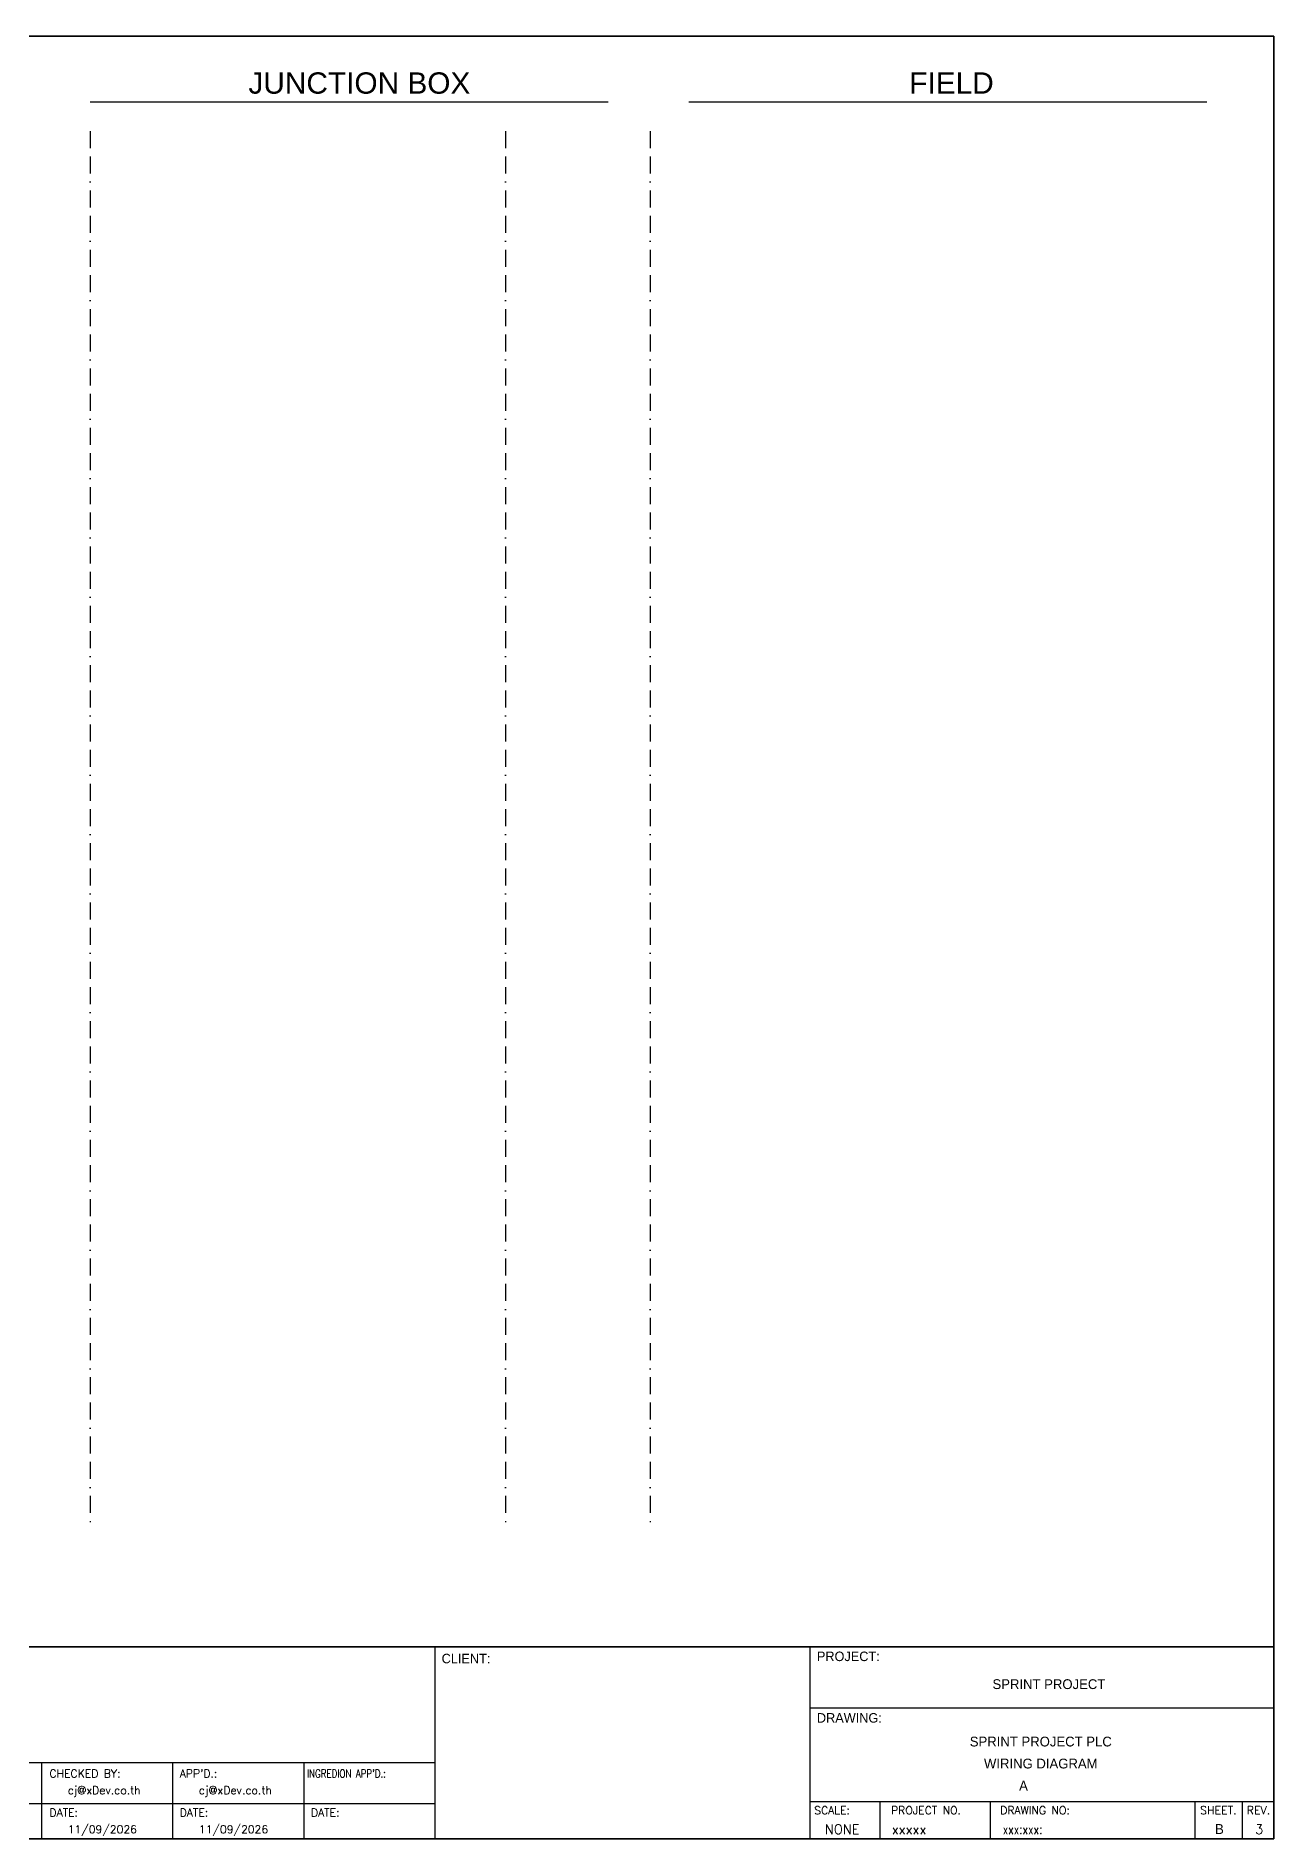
# Model space of a CAD drawing. Header units: millimetres. Extents: x 0 to 62600, y 0 to 14837.
# Drawn here: x 18810 to 20667, y 6008 to 8713 of the extents above; entities that cross this region are included whole.
import ezdxf
from ezdxf.enums import TextEntityAlignment as Align

# ---------------------------------------------------------------- set-up
doc = ezdxf.new("R2010")
doc.units = ezdxf.units.MM
doc.linetypes.add('BORDERX2', pattern=[88.9, 25.4, -12.7, 25.4, -12.7, 0, -12.7])
for name, color, linetype in [('GT_1', 9, 'Continuous'), ('HELPPOINT', 7, 'Continuous'), ('MEMBER', 7, 'Continuous'), ('x01001-FrameArea', 2, 'BORDERX2')]:
    doc.layers.add(name, color=color, linetype=linetype)
doc.styles.add('HTX11', font='O8111901')
doc.styles.add('ROMANS', font='romans.shx', dxfattribs={"width": 0.85, "height": 25})
doc.styles.get("Standard").update_dxf_attribs({"font": 'arial.ttf'})

msp = doc.modelspace()

# ---------------------------------------------------------------- linework, layer by layer
for p, q in [((18891.4, 8614.1), (19668.2, 8614.1)), ((19789.2, 8614.1), (20566, 8614.1))]:
    msp.add_line(p, q)
at = {"color": 4}
for p, q in [((20075.5, 6064.5), (20075.5, 6008.4)), ((20240.8, 6064.5), (20240.8, 6008.4))]:
    msp.add_line(p, q, dxfattribs=at)
at = {"color": 4, "ltscale": 0.5}
for p, q in [((20547.9, 6064.5), (20547.9, 6008.4)), ((20547.9, 6064.5), (20547.9, 6008.4)), ((20619.1, 6064.5), (20619.1, 6008.4)), ((20619.1, 6064.5), (20619.1, 6008.4))]:
    msp.add_line(p, q, dxfattribs=at)
at = {"layer": 'GT_1', "color": 4}
for p, q in [((19409, 6008.4), (19409, 6296.6)), ((19971.3, 6008.4), (19971.3, 6296.6)), ((19971.3, 6008.4), (19971.3, 6296.6)), ((19971.3, 6008.4), (19971.3, 6296.6)), ((19409, 6122.8), (18622, 6122.8)), ((18818.8, 6008.4), (18818.8, 6122.8)), ((19015.5, 6008.4), (19015.5, 6122.8)), ((19212.3, 6008.4), (19212.3, 6122.8)), ((19409, 6061.3), (18622, 6061.3)), ((19971.3, 6064.5), (20666.5, 6064.5))]:
    msp.add_line(p, q, dxfattribs=at)
at = {"layer": 'HELPPOINT', "color": 4, "lineweight": 35}
for p, q in [((16773.2, 8712.6), (20666.5, 8712.6)), ((16773.2, 8712.6), (20666.5, 8712.6)), ((20666.5, 8712.6), (20666.5, 6008.4)), ((20666.5, 8712.6), (20666.5, 6008.4)), ((20666.5, 6008.4), (16773.2, 6008.4)), ((20666.5, 6008.4), (16773.2, 6008.4))]:
    msp.add_line(p, q, dxfattribs=at)
at = {"layer": 'HELPPOINT', "color": 4}
for p, q in [((19971.3, 6205), (20666.5, 6205)), ((19971.3, 6205), (20666.5, 6205)), ((19971.3, 6064.5), (20666.5, 6064.5))]:
    msp.add_line(p, q, dxfattribs=at)
at = {"layer": 'MEMBER', "color": 4, "lineweight": 35}
msp.add_line((16773.2, 6296.6), (20666.5, 6296.6), dxfattribs=at)
msp.add_line((16773.2, 6296.6), (20666.5, 6296.6), dxfattribs=at)
at = {"layer": 'MEMBER', "color": 4}
for p, q in [((19971.3, 6205), (20666.5, 6205)), ((19971.3, 6205), (20666.5, 6205)), ((19971.3, 6064.5), (20666.5, 6064.5)), ((19971.3, 6064.5), (20666.5, 6064.5))]:
    msp.add_line(p, q, dxfattribs=at)
at = {"layer": 'x01001-FrameArea'}
for p, q in [((18891.4, 8570), (18891.4, 6483.4)), ((19514.5, 8570), (19514.5, 6483.4)), ((19731.2, 8570), (19731.2, 6483.5))]:
    msp.add_line(p, q, dxfattribs=at)

# ---------------------------------------------------------------- texts
at = {"color": 2}
for s, p in [('JUNCTION BOX', (19128.8, 8626.2)), ('FIELD', (20119.7, 8626.2))]:
    msp.add_text(s, height=32, dxfattribs=at).set_placement(p)
at = {"color": 4, "ltscale": 100, "style": 'HTX11'}
for s, p in [('SPRINT PROJECT', (20329.1, 6240.6)), ('SPRINT PROJECT PLC', (20316.9, 6154.5)), ('WIRING DIAGRAM', (20316.9, 6121.5))]:
    msp.add_text(s, height=14.693, dxfattribs=at).set_placement(p, align=Align.MIDDLE_CENTER)
at = {"style": 'HTX11'}
for tag, text, height, p in [('A', 'A', 14.8, (20291, 6088.3)), ('B', 'CHASSIS C3 SLOT 4', 14.821, (20584.8, 6023.3))]:
    msp.add_attdef(tag, text=text, height=height, dxfattribs=at).set_placement(p, align=Align.MIDDLE_CENTER)
at = {"layer": 'GT_1', "color": 4, "style": 'HTX11'}
for s, p in [('CLIENT:', (19418.5, 6271.9)), ('PROJECT:', (19981.2, 6275.2)), ('DRAWING:', (19981.2, 6182.9))]:
    msp.add_text(s, height=14.25, dxfattribs=at).set_placement(p)
at = {"layer": 'MEMBER', "color": 4, "ltscale": 0.8, "style": 'ROMANS'}
for s, height, p in [('CHECKED BY:', 11.875, (18830.5, 6100.6)), ("APP'D.:", 11.88, (19025.7, 6100.6)), ('cj@xDev.co.th', 11.875, (18857.8, 6075.6)), ('cj@xDev.co.th', 11.875, (19054.5, 6075.6)), ('SHEET.', 12, (20555.9, 6045.5)), ('REV.', 12, (20625.8, 6045.5)), ('DATE:', 11.88, (18830.5, 6042)), ('11/09/2026', 11.88, (18857.8, 6016.9)), ('DATE:', 11.88, (19025.7, 6042)), ('11/09/2026', 11.88, (19054.5, 6016.9)), ('DATE:', 11.88, (19222.5, 6042)), ('SCALE:', 11.88, (19977.2, 6045.5)), ('PROJECT NO.', 11.875, (20092.4, 6045.5)), ('DRAWING NO:', 11.875, (20256.1, 6045.5)), ('NONE', 14.23, (19993.2, 6015.8)), ('xxxxx', 14.23, (20093.6, 6015.8))]:
    msp.add_text(s, height=height, dxfattribs=at).set_placement(p)
at = {"layer": 'MEMBER', "color": 4, "ltscale": 0.8, "style": 'ROMANS', "width": 0.8}
for s, height, p in [("INGREDION APP'D.:", 11.875, (19216.5, 6100.6)), ('xxx:xxx:', 14.23, (20259.8, 6015.8))]:
    msp.add_text(s, height=height, dxfattribs=at).set_placement(p)
at = {"layer": 'MEMBER', "color": 4, "ltscale": 0.8, "style": 'ROMANS'}
msp.add_text('3', height=14.2, dxfattribs=at).set_placement((20644.4, 6015.8), align=Align.CENTER)

doc.saveas('drawing.dxf')
